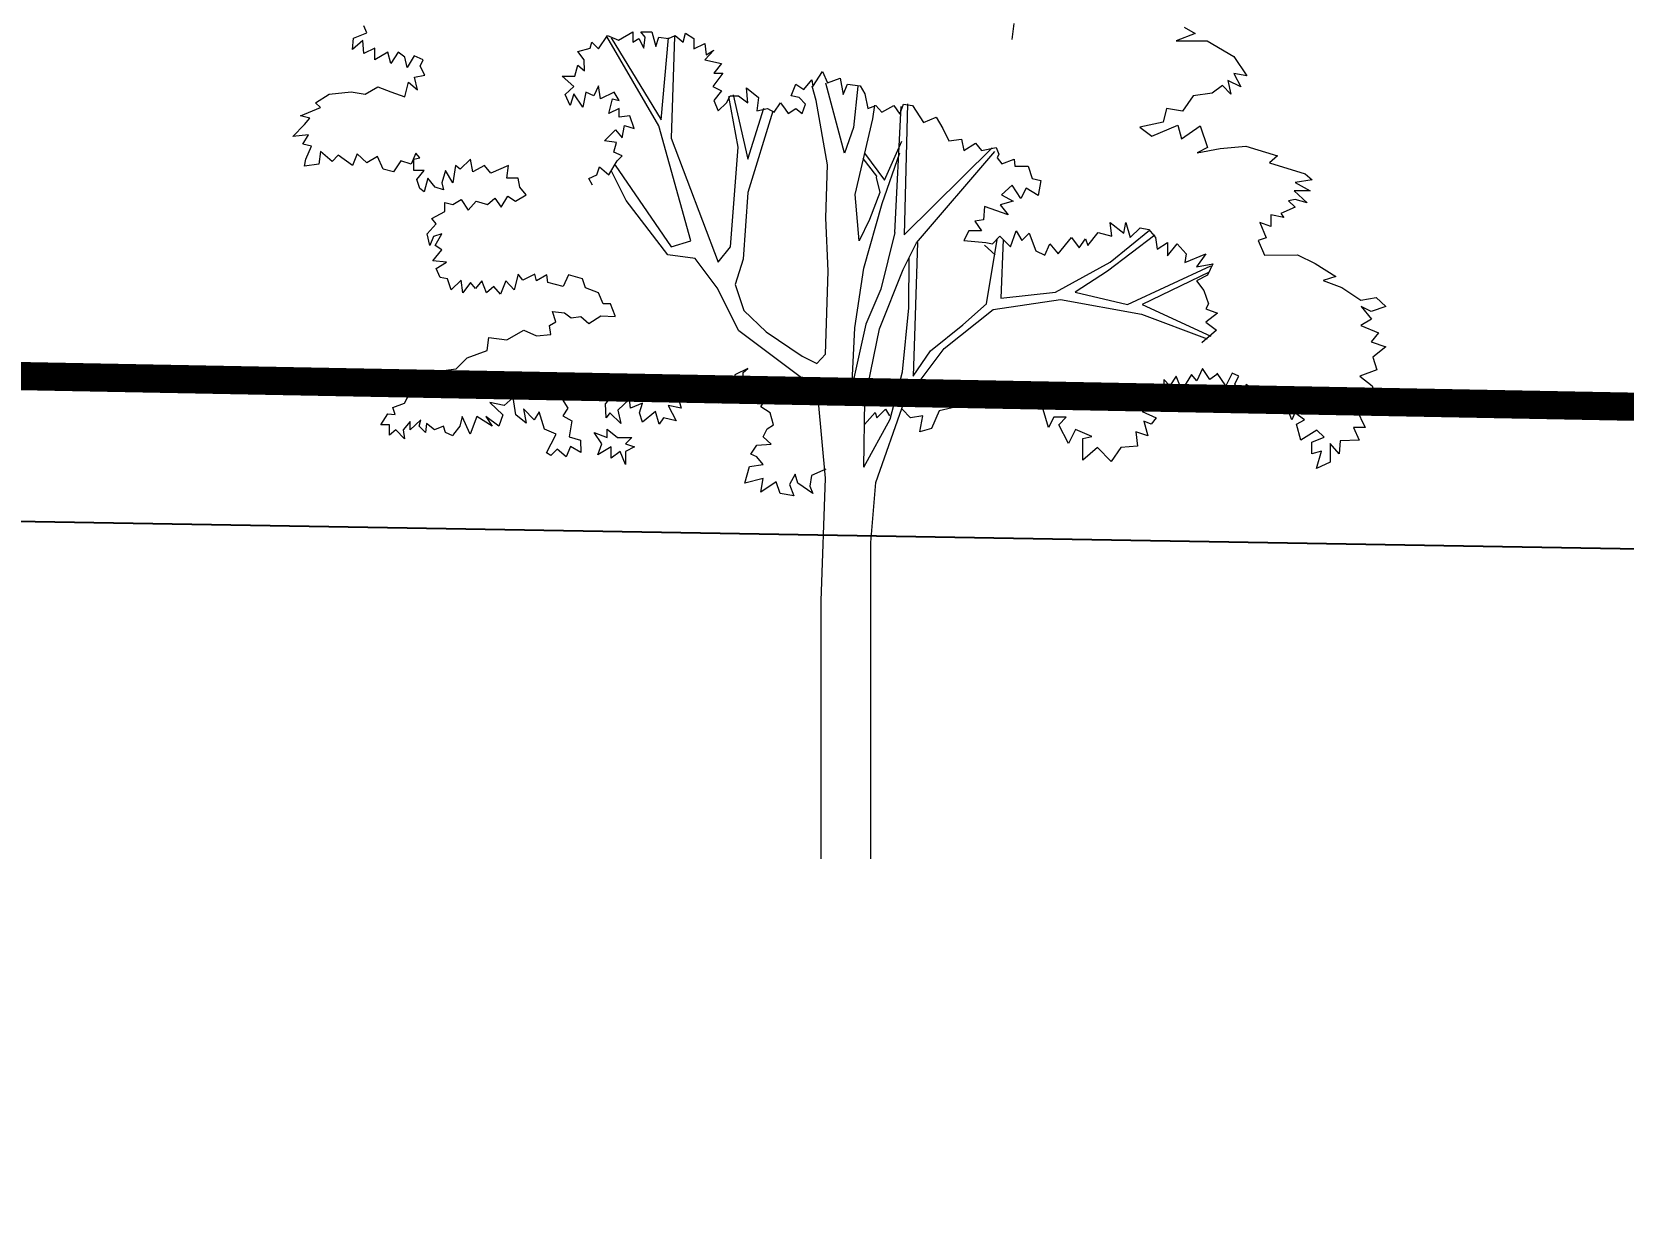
# Model space of a CAD drawing. Header units: metres. Extents: x 420822 to 421453, y 1458172 to 1458620.
# Drawn here: x 421270.747 to 421274.978, y 1458470.05 to 1458473.163 of the extents above; entities that cross this region are included whole.
import ezdxf

# ---------------------------------------------------------------- set-up
doc = ezdxf.new("R2010")
doc.units = ezdxf.units.M
doc.header["$MEASUREMENT"] = 0
doc.header["$PDMODE"] = 3
doc.header["$PDSIZE"] = 0.25
doc.layers.get('0').update_dxf_attribs({"linetype": 'CONTINUOUS'})
doc.layers.get('Defpoints').update_dxf_attribs({"linetype": 'CONTINUOUS'})
for name, color, linetype in [('BOUNDARY', 7, 'CONTINUOUS'), ('DIM', 8, 'CONTINUOUS'), ('HATCH', 8, 'CONTINUOUS'), ('TREE', 3, 'CONTINUOUS')]:
    doc.layers.add(name, color=color, linetype=linetype)
doc.styles.add('ROMANTICITALIC', font='romantic.ttf')
doc.dimstyles.new('ROCKFORT', dxfattribs={"dimtxt": 0.75, "dimasz": 1, "dimexe": 0.3, "dimexo": 0.375, "dimgap": 0.1, "dimtad": 0, "dimdec": 3, "dimzin": 0, "dimdsep": 46, "dimtxsty": 'ROMANTICITALIC', "dimcen": 0.09, "dimclrd": 8, "dimclre": 8, "dimclrt": 5, "dimadec": 0, "dimazin": 0, "dimtfac": 1, "dimtdec": 3, "dimtofl": 0, "dimtmove": 1, "dimatfit": 2, "dimfxl": 1, "dimtolj": 1, "dimtzin": 0, "dimarcsym": 0})

# ---------------------------------------------------------------- blocks, each defined once
blk = doc.blocks.new('nt1')
at = {"lineweight": 9}
for p, q in [((-1.6111, 2.9294), (-1.6212, 2.9542)), ((0.676, 2.9054), (0.6841, 2.9621)), ((1.2866, 2.949), (1.325, 2.9268)), ((-1.6618, 2.8705), (-1.6578, 2.9099)), ((-1.6252, 2.9024), (-1.6618, 2.8705)), ((-1.6578, 2.9099), (-1.6111, 2.9294)), ((-1.6212, 2.8555), (-1.6252, 2.9024)), ((-0.8195, 2.8749), (-0.8134, 2.8963)), ((-0.8134, 2.8963), (-0.7898, 2.8725)), ((-0.7898, 2.8725), (-0.7575, 2.9194)), ((-0.5763, 2.599), (-0.7608, 2.9169)), ((-0.7575, 2.9194), (-0.7191, 2.9037)), ((-0.7446, 2.9111), (-0.5675, 2.6204)), ((-0.7191, 2.9037), (-0.6679, 2.9325)), ((-0.6679, 2.9325), (-0.6679, 2.8963)), ((-0.6679, 2.8963), (-0.6463, 2.9095)), ((-0.6463, 2.9095), (-0.6295, 2.8749)), ((-0.6248, 2.9144), (-0.6396, 2.9325)), ((-0.6396, 2.9325), (-0.6012, 2.9325)), ((-0.6295, 2.8749), (-0.6248, 2.9144)), ((-0.6012, 2.9325), (-0.5864, 2.8807)), ((-0.5864, 2.8807), (-0.5756, 2.9144)), ((-0.5756, 2.9144), (-0.5413, 2.9095)), ((-0.5675, 2.6204), (-0.5412, 2.9111)), ((-0.5413, 2.9095), (-0.5177, 2.9194)), ((-0.5203, 2.9169), (-0.5325, 2.5562)), ((-0.5177, 2.9194), (-0.4901, 2.8963)), ((-0.4901, 2.8963), (-0.4813, 2.9276)), ((-0.4813, 2.9276), (-0.4517, 2.9095)), ((-0.4517, 2.9095), (-0.4517, 2.8725)), ((-0.4517, 2.8725), (-0.4133, 2.8914)), ((-0.4133, 2.8914), (-0.4086, 2.8519)), ((1.325, 2.9268), (1.2583, 2.9013)), ((1.2583, 2.9013), (1.3674, 2.9013)), ((1.3674, 2.9013), (1.4624, 2.8453)), ((-1.5828, 2.8753), (-1.6212, 2.8555)), ((-1.5828, 2.8333), (-1.5828, 2.8753)), ((-1.5364, 2.8604), (-1.5828, 2.8333)), ((-1.5265, 2.821), (-1.5364, 2.8604)), ((-1.5001, 2.8604), (-1.5265, 2.821)), ((-1.4759, 2.8431), (-1.5001, 2.8604)), ((-1.4679, 2.8063), (-1.4759, 2.8431)), ((-1.4436, 2.848), (-1.4679, 2.8063)), ((-1.4113, 2.8333), (-1.4436, 2.848)), ((-1.4215, 2.8112), (-1.4113, 2.8333)), ((-0.8626, 2.8626), (-0.8195, 2.8749)), ((-0.841, 2.8338), (-0.8626, 2.8626)), ((-0.839, 2.7943), (-0.841, 2.8338)), ((-0.3809, 2.8675), (-0.4133, 2.8338)), ((-0.4133, 2.8338), (-0.3533, 2.8207)), ((-0.4086, 2.8519), (-0.3809, 2.8675)), ((-0.3533, 2.8207), (-0.3809, 2.7861)), ((1.4624, 2.8453), (1.5082, 2.7771)), ((-1.4417, 2.7718), (-1.4052, 2.7793)), ((-1.4316, 2.7275), (-1.4417, 2.7718)), ((-1.4052, 2.7793), (-1.4215, 2.8112)), ((-0.8774, 2.7392), (-0.9185, 2.7762)), ((-0.9185, 2.7762), (-0.8734, 2.7762)), ((-0.8734, 2.7762), (-0.8626, 2.8149)), ((-0.8626, 2.8149), (-0.839, 2.7943)), ((-0.3486, 2.7861), (-0.385, 2.7392)), ((-0.3809, 2.7861), (-0.3486, 2.7861)), ((-0.03, 2.7392), (0.0044, 2.7919)), ((0.0044, 2.7919), (0.0219, 2.7524)), ((0.0219, 2.7524), (0.0664, 2.768)), ((0.0664, 2.768), (0.0771, 2.7104)), ((1.5082, 2.7771), (1.4624, 2.7853)), ((1.4624, 2.7853), (1.4867, 2.7384)), ((-1.7932, 2.6816), (-1.744, 2.7121)), ((-1.744, 2.7121), (-1.6666, 2.7203)), ((-1.6666, 2.7203), (-1.6174, 2.7121)), ((-1.6174, 2.7121), (-1.5716, 2.7376)), ((-1.5716, 2.7376), (-1.5265, 2.7203)), ((-1.5265, 2.7203), (-1.4759, 2.7027)), ((-1.4759, 2.7027), (-1.4639, 2.7545)), ((-1.4639, 2.7545), (-1.4316, 2.7275)), ((-0.9077, 2.7104), (-0.8774, 2.7392)), ((-0.8902, 2.6718), (-0.9077, 2.7104)), ((-0.8774, 2.7129), (-0.8902, 2.6718)), ((-0.8457, 2.666), (-0.8774, 2.7129)), ((-0.835, 2.7187), (-0.8457, 2.666)), ((-0.8067, 2.7055), (-0.835, 2.7187)), ((-0.7898, 2.7417), (-0.8067, 2.7055)), ((-0.7831, 2.6948), (-0.7898, 2.7417)), ((-0.7339, 2.7187), (-0.7831, 2.6948)), ((-0.7171, 2.6899), (-0.7339, 2.7187)), ((-0.385, 2.7392), (-0.3533, 2.7236)), ((-0.3533, 2.7236), (-0.3809, 2.6899)), ((-0.3122, 2.7096), (-0.26, 2.4812)), ((-0.261, 2.6816), (-0.2651, 2.7343)), ((-0.2651, 2.7343), (-0.2226, 2.7006)), ((-0.1068, 2.7055), (-0.0899, 2.7474)), ((-0.0899, 2.7474), (-0.0616, 2.7285)), ((-0.0616, 2.7285), (-0.034, 2.7631)), ((-0.034, 2.7631), (-0.03, 2.7392)), ((-0.0183, 2.6894), (-0.032, 2.74)), ((0.0818, 2.5025), (0.0157, 2.7514)), ((0.0771, 2.7104), (0.0926, 2.7474)), ((0.0926, 2.7474), (0.1371, 2.7417)), ((0.129, 2.74), (0.1138, 2.5932)), ((0.1371, 2.7417), (0.1546, 2.7129)), ((0.1546, 2.7129), (0.1654, 2.6611)), ((1.3852, 2.7158), (1.3185, 2.7057)), ((1.4215, 2.7428), (1.3852, 2.7158)), ((1.4516, 2.7121), (1.4215, 2.7428)), ((1.4867, 2.7384), (1.4409, 2.7598)), ((1.4409, 2.7598), (1.4516, 2.7121)), ((-1.8458, 2.6348), (-1.7757, 2.6644)), ((-1.7757, 2.6644), (-1.7932, 2.6816)), ((-0.7534, 2.643), (-0.7406, 2.6948)), ((-0.7171, 2.6611), (-0.7534, 2.643)), ((-0.7406, 2.6948), (-0.7171, 2.6899)), ((-0.7171, 2.6298), (-0.7171, 2.6611)), ((-0.3809, 2.6899), (-0.3661, 2.6528)), ((-0.3661, 2.6528), (-0.3358, 2.6816)), ((-0.3358, 2.6816), (-0.323, 2.7055)), ((-0.295, 2.5241), (-0.3283, 2.7039)), ((-0.323, 2.7055), (-0.2934, 2.7055)), ((-0.2934, 2.7055), (-0.261, 2.6816)), ((-0.26, 2.4812), (-0.2037, 2.6627)), ((-0.1721, 2.6512), (-0.26, 2.3635)), ((-0.2226, 2.7006), (-0.2287, 2.6528)), ((-0.2287, 2.6528), (-0.1903, 2.6611)), ((-0.1903, 2.6611), (-0.1667, 2.6479)), ((-0.1667, 2.6479), (-0.1452, 2.6816)), ((-0.1452, 2.6816), (-0.1283, 2.6586)), ((-0.1283, 2.6586), (-0.1175, 2.643)), ((-0.1175, 2.643), (-0.0899, 2.6611)), ((-0.0791, 2.7006), (-0.1068, 2.7055)), ((-0.0899, 2.6611), (-0.0684, 2.643)), ((-0.0556, 2.6767), (-0.0791, 2.7006)), ((-0.0684, 2.643), (-0.0556, 2.6767)), ((0.0224, 2.461), (-0.0183, 2.6894)), ((0.1654, 2.6611), (0.193, 2.6718)), ((0.1825, 2.6247), (0.1901, 2.6729)), ((0.193, 2.6718), (0.2146, 2.6479)), ((0.2146, 2.6479), (0.257, 2.6718)), ((0.257, 2.6718), (0.2785, 2.6405)), ((0.2608, 2.2211), (0.2833, 2.6685)), ((0.2785, 2.6405), (0.2913, 2.6767)), ((0.2913, 2.6767), (0.3237, 2.6718)), ((0.3055, 2.6775), (0.2938, 2.2127)), ((0.3237, 2.6718), (0.3621, 2.6117)), ((1.2236, 2.6614), (1.2113, 2.6122)), ((1.2801, 2.6516), (1.2236, 2.6614)), ((1.3185, 2.7057), (1.2801, 2.6516)), ((-1.8738, 2.5623), (-1.8314, 2.604)), ((-1.813, 2.6262), (-1.8458, 2.6348)), ((-1.8314, 2.604), (-1.813, 2.6262)), ((-0.6787, 2.6348), (-0.7171, 2.6298)), ((-0.7063, 2.5566), (-0.6975, 2.601)), ((-0.6975, 2.601), (-0.6632, 2.5903)), ((-0.6632, 2.5903), (-0.6787, 2.6348)), ((-0.4623, 2.1913), (-0.5763, 2.599)), ((0.1204, 2.3563), (0.1825, 2.6247)), ((0.3621, 2.6117), (0.4072, 2.6298)), ((0.4072, 2.6298), (0.4308, 2.5903)), ((1.2113, 2.6122), (1.1286, 2.5949)), ((1.1286, 2.5949), (1.171, 2.5627)), ((1.171, 2.5627), (1.2638, 2.6021)), ((1.2638, 2.6021), (1.2761, 2.5529)), ((1.2761, 2.5529), (1.3425, 2.5998)), ((1.3425, 2.5998), (1.3689, 2.5233)), ((-1.8173, 2.5672), (-1.8738, 2.5623)), ((-1.8373, 2.535), (-1.8173, 2.5672)), ((-0.7683, 2.5459), (-0.7299, 2.5854)), ((-0.7258, 2.541), (-0.7683, 2.5459)), ((-0.7359, 2.5064), (-0.7258, 2.541)), ((-0.7299, 2.5854), (-0.7063, 2.5566)), ((-0.5325, 2.5562), (-0.3652, 2.1164)), ((0.1138, 2.5932), (0.0818, 2.5025)), ((0.2236, 2.4063), (0.285, 2.5455)), ((0.4308, 2.5903), (0.4523, 2.5459)), ((0.4523, 2.5459), (0.4968, 2.5517)), ((0.4968, 2.5517), (0.5056, 2.5122)), ((0.5056, 2.5122), (0.546, 2.5385)), ((0.546, 2.5385), (0.5675, 2.5122)), ((-1.8071, 2.5278), (-1.8373, 2.535)), ((-1.8271, 2.4809), (-1.8071, 2.5278)), ((-1.7749, 2.508), (-1.7807, 2.4637)), ((-1.7343, 2.4734), (-1.7749, 2.508)), ((-1.7122, 2.4956), (-1.7343, 2.4734)), ((-1.6618, 2.4588), (-1.7122, 2.4956)), ((-1.6455, 2.5005), (-1.6618, 2.4588)), ((-1.6111, 2.4685), (-1.6455, 2.5005)), ((-1.573, 2.4907), (-1.6111, 2.4685)), ((-1.5527, 2.4464), (-1.573, 2.4907)), ((-1.4377, 2.5031), (-1.4537, 2.4637)), ((-1.4439, 2.4809), (-1.4236, 2.4858)), ((-1.4236, 2.4858), (-1.4377, 2.5031)), ((-0.7063, 2.4933), (-0.7359, 2.5064)), ((-0.7231, 2.4752), (-0.7063, 2.4933)), ((-0.3214, 2.1699), (-0.295, 2.5241)), ((0.1472, 2.4842), (0.195, 2.4214)), ((0.1535, 2.5027), (0.2236, 2.4063)), ((0.2159, 2.3241), (0.2779, 2.504)), ((0.2938, 2.2127), (0.6059, 2.5221)), ((0.3369, 2.1848), (0.6154, 2.5089)), ((0.5675, 2.5122), (0.6194, 2.5229)), ((0.6194, 2.5229), (0.6295, 2.499)), ((0.6295, 2.499), (0.6234, 2.4859)), ((0.6234, 2.4859), (0.6403, 2.4653)), ((1.3689, 2.5233), (1.3326, 2.5037)), ((1.3326, 2.5037), (1.4132, 2.5196)), ((1.4132, 2.5196), (1.5042, 2.5278)), ((1.5042, 2.5278), (1.6167, 2.4933)), ((1.6167, 2.4933), (1.5891, 2.4678)), ((-1.8314, 2.4562), (-1.8271, 2.4809)), ((-1.7807, 2.4637), (-1.8314, 2.4562)), ((-1.5164, 2.4363), (-1.5527, 2.4464)), ((-1.4903, 2.4757), (-1.5164, 2.4363)), ((-1.4537, 2.4637), (-1.4903, 2.4757)), ((-1.4439, 2.4412), (-1.4439, 2.4809)), ((-1.4073, 2.4412), (-1.4439, 2.4412)), ((-1.4337, 2.4093), (-1.4073, 2.4412)), ((-1.3326, 2.4412), (-1.3449, 2.3969)), ((-1.3065, 2.3969), (-1.3326, 2.4412)), ((-1.2964, 2.4585), (-1.3065, 2.3969)), ((-1.2801, 2.4464), (-1.2964, 2.4585)), ((-1.2438, 2.4809), (-1.2801, 2.4464)), ((-1.2358, 2.4363), (-1.2438, 2.4809)), ((-1.1934, 2.4585), (-1.2358, 2.4363)), ((-1.1713, 2.4314), (-1.1934, 2.4585)), ((-1.1086, 2.4585), (-1.1713, 2.4314)), ((-1.1147, 2.4142), (-1.1086, 2.4585)), ((-0.8242, 2.4127), (-0.7959, 2.4258)), ((-0.7959, 2.4258), (-0.7858, 2.4546)), ((-0.7858, 2.4546), (-0.7534, 2.4258)), ((-0.7534, 2.4258), (-0.7231, 2.4752)), ((-0.692, 2.335), (-0.7446, 2.4414)), ((-0.7312, 2.4604), (-0.5325, 2.1699)), ((0.0161, 2.2728), (0.0224, 2.461)), ((0.6403, 2.4653), (0.6834, 2.4809)), ((0.6834, 2.4809), (0.6854, 2.4571)), ((0.6854, 2.4571), (0.7326, 2.4571)), ((0.7326, 2.4571), (0.7474, 2.4127)), ((1.5891, 2.4678), (1.715, 2.4291)), ((1.715, 2.4291), (1.7399, 2.4077)), ((-1.4236, 2.3774), (-1.4337, 2.4093)), ((-1.4073, 2.365), (-1.4236, 2.3774)), ((-1.3953, 2.4142), (-1.4073, 2.365)), ((-1.3692, 2.3822), (-1.3953, 2.4142)), ((-1.3388, 2.3725), (-1.3692, 2.3822)), ((-1.3449, 2.3969), (-1.3388, 2.3725)), ((-1.0742, 2.4142), (-1.1147, 2.4142)), ((-1.0683, 2.3822), (-1.0742, 2.4142)), ((-1.0459, 2.3552), (-1.0683, 2.3822)), ((-0.8114, 2.3888), (-0.8242, 2.4127)), ((-0.7472, 2.4189), (-0.7472, 2.4189)), ((0.195, 2.4214), (0.1949, 2.4166)), ((0.1949, 2.4166), (0.2076, 2.363)), ((0.6767, 2.3896), (0.6383, 2.3551)), ((0.707, 2.3419), (0.6767, 2.3896)), ((0.7258, 2.3789), (0.707, 2.3419)), ((0.7689, 2.3526), (0.7258, 2.3789)), ((0.7474, 2.4127), (0.7777, 2.4053)), ((0.7777, 2.4053), (0.7689, 2.3526)), ((1.7399, 2.4077), (1.68, 2.3987)), ((1.68, 2.3987), (1.7332, 2.3691)), ((-1.3348, 2.2959), (-1.3348, 2.3278)), ((-1.3348, 2.3278), (-1.3065, 2.3207)), ((-1.3065, 2.3207), (-1.2761, 2.3379)), ((-1.2761, 2.3379), (-1.2518, 2.3008)), ((-1.2518, 2.3008), (-1.2236, 2.3327)), ((-1.2236, 2.3327), (-1.1833, 2.3207)), ((-1.1833, 2.3207), (-1.1571, 2.3428)), ((-1.1571, 2.3428), (-1.1347, 2.3106)), ((-1.1347, 2.3106), (-1.1107, 2.35)), ((-1.1107, 2.35), (-1.0843, 2.3327)), ((-1.0843, 2.3327), (-1.0459, 2.3552)), ((-0.5438, 2.1416), (-0.692, 2.335)), ((-0.26, 2.3635), (-0.2775, 2.1271)), ((0.1342, 2.1915), (0.1204, 2.3563)), ((0.1503, 2.0944), (0.2159, 2.3241)), ((0.2076, 2.363), (0.1706, 2.2676)), ((0.5783, 2.3131), (0.5743, 2.2662)), ((0.6618, 2.2843), (0.5783, 2.3131)), ((0.6794, 2.332), (0.6342, 2.3189)), ((0.6342, 2.3189), (0.6618, 2.2843)), ((0.6383, 2.3551), (0.6794, 2.332)), ((1.6799, 2.3383), (1.6556, 2.3334)), ((1.6556, 2.3334), (1.6799, 2.3112)), ((1.7332, 2.3691), (1.6766, 2.3691)), ((1.6766, 2.3691), (1.7224, 2.3263)), ((1.7224, 2.3263), (1.6799, 2.3383)), ((-1.3812, 2.2712), (-1.3348, 2.2959)), ((-1.3649, 2.2516), (-1.3812, 2.2712)), ((0.0244, 2.0841), (0.0161, 2.2728)), ((0.1706, 2.2676), (0.1342, 2.1915)), ((0.5743, 2.2662), (0.544, 2.2613)), ((0.544, 2.2613), (0.5675, 2.2276)), ((1.0303, 2.2087), (1.0236, 2.2564)), ((1.0236, 2.2564), (1.0727, 2.2193)), ((1.0727, 2.2193), (1.0795, 2.2564)), ((1.0795, 2.2564), (1.0943, 2.2037)), ((1.593, 2.2422), (1.5545, 2.2568)), ((1.5545, 2.2568), (1.577, 2.2028)), ((1.6394, 2.2741), (1.593, 2.2842)), ((1.593, 2.2842), (1.593, 2.2422)), ((1.6799, 2.3112), (1.6292, 2.2891)), ((1.6292, 2.2891), (1.6394, 2.2741)), ((-1.3972, 2.2171), (-1.3649, 2.2516)), ((-1.3873, 2.1751), (-1.3972, 2.2171)), ((-1.375, 2.207), (-1.3873, 2.1751)), ((-1.3449, 2.2171), (-1.375, 2.207)), ((-1.3692, 2.1751), (-1.3449, 2.2171)), ((0.2608, 2.2211), (0.2106, 2.0199)), ((0.5231, 2.2276), (0.5056, 2.193)), ((0.5675, 2.2276), (0.5231, 2.2276)), ((0.6066, 2.1807), (0.6322, 2.2087)), ((0.6322, 2.2087), (0.6706, 2.17)), ((0.6706, 2.17), (0.6901, 2.2276)), ((0.6901, 2.2276), (0.711, 2.193)), ((0.711, 2.193), (0.7366, 2.2193)), ((0.7366, 2.2193), (0.7602, 2.1568)), ((0.8397, 2.1461), (0.8868, 2.2037)), ((0.8868, 2.2037), (0.9144, 2.1675)), ((0.9448, 2.1749), (0.9811, 2.2218)), ((0.9811, 2.2218), (1.0303, 2.2087)), ((1.1819, 2.2119), (1.0148, 2.0842)), ((1.0236, 2.1164), (1.1637, 2.2292)), ((1.0943, 2.2037), (1.1307, 2.2374)), ((1.1307, 2.2374), (1.161, 2.2325)), ((1.161, 2.2325), (1.1846, 2.2037)), ((1.1846, 2.2037), (1.1906, 2.1618)), ((1.577, 2.2028), (1.5487, 2.193)), ((-1.3772, 2.121), (-1.3449, 2.1604)), ((-1.3449, 2.1604), (-1.3692, 2.1751)), ((-0.5325, 2.1699), (-0.4623, 2.1913)), ((-0.3652, 2.1164), (-0.3214, 2.1699)), ((0.2903, 2.0897), (0.3369, 2.1848)), ((0.3406, 2.1864), (0.332, 1.8902)), ((0.5056, 2.193), (0.583, 2.1856)), ((0.6157, 2.1417), (0.5782, 2.1768)), ((0.583, 2.1856), (0.6066, 2.1807)), ((0.5858, 1.9688), (0.6235, 2.1963)), ((0.645, 2.1963), (0.6364, 1.9879)), ((0.7602, 2.1568), (0.7925, 2.1412)), ((0.7925, 2.1412), (0.81, 2.1807)), ((0.81, 2.1807), (0.8397, 2.1461)), ((0.9144, 2.1675), (0.936, 2.1988)), ((0.936, 2.1988), (0.9448, 2.1749)), ((1.1906, 2.1618), (1.227, 2.1856)), ((1.227, 2.1856), (1.227, 2.1387)), ((1.227, 2.1387), (1.2614, 2.1807)), ((1.2614, 2.1807), (1.2937, 2.1461)), ((1.2937, 2.1461), (1.289, 2.1149)), ((1.289, 2.1149), (1.3624, 2.1461)), ((1.3624, 2.1461), (1.3301, 2.0992)), ((1.5487, 2.193), (1.5708, 2.1412)), ((-1.3286, 2.1158), (-1.3772, 2.121)), ((-1.3649, 2.0937), (-1.3286, 2.1158)), ((-1.3508, 2.0618), (-1.3649, 2.0937)), ((-0.4476, 2.1287), (-0.5438, 2.1416)), ((-0.3689, 2.0247), (-0.4476, 2.1287)), ((-0.2775, 2.1271), (-0.3057, 2.0371)), ((0.1191, 1.8828), (0.1503, 2.0944)), ((0.1503, 2.0944), (0.1503, 2.0944)), ((0.206, 1.8799), (0.2903, 2.0897)), ((0.3099, 1.9538), (0.311, 2.1325)), ((0.83, 2.0093), (1.0236, 2.1164)), ((1.085, 1.9665), (1.3806, 2.1034)), ((1.3301, 2.0992), (1.388, 2.1099)), ((1.388, 2.1099), (1.3685, 2.0705)), ((1.5708, 2.1412), (1.6874, 2.142)), ((1.6874, 2.142), (1.7507, 2.1116)), ((1.7507, 2.1116), (1.8241, 2.0647)), ((-1.3246, 2.0569), (-1.3508, 2.0618)), ((-1.3126, 2.0175), (-1.3246, 2.0569)), ((-1.2761, 2.052), (-1.3126, 2.0175)), ((-1.2702, 2.0074), (-1.2761, 2.052)), ((-1.2438, 2.0445), (-1.2702, 2.0074)), ((-1.2257, 2.0223), (-1.2438, 2.0445)), ((-1.2036, 2.0494), (-1.2257, 2.0223)), ((-1.1873, 2.0074), (-1.2036, 2.0494)), ((-1.1187, 2.0494), (-1.1369, 2.0025)), ((-1.0883, 2.0175), (-1.1187, 2.0494)), ((-1.0742, 2.0741), (-1.0883, 2.0175)), ((-1.0582, 2.052), (-1.0742, 2.0741)), ((-1.0158, 2.0741), (-1.0582, 2.052)), ((-1.0096, 2.0494), (-1.0158, 2.0741)), ((-0.9734, 2.0715), (-1.0096, 2.0494)), ((-0.9694, 2.0445), (-0.9734, 2.0715)), ((-0.9734, 2.0715), (-0.9734, 2.0715)), ((-0.9147, 2.0298), (-0.9694, 2.0445)), ((-0.8966, 2.0715), (-0.9147, 2.0298)), ((-0.8462, 2.0569), (-0.8966, 2.0715)), ((-0.836, 2.0246), (-0.8462, 2.0569)), ((-0.3057, 2.0371), (-0.275, 1.9442)), ((0.0146, 1.7897), (0.0244, 2.0841)), ((0.343, 2.0783), (0.343, 2.0783)), ((1.0148, 2.0842), (0.9002, 2.0093)), ((1.3752, 2.0803), (1.1376, 1.9665)), ((1.3685, 2.0705), (1.3301, 2.0499)), ((1.3301, 2.0499), (1.3557, 2.0153)), ((1.8241, 2.0647), (1.7783, 2.0515)), ((1.7783, 2.0515), (1.845, 2.026)), ((-1.1611, 2.0298), (-1.1873, 2.0074)), ((-1.1369, 2.0025), (-1.1611, 2.0298)), ((-0.7896, 2.0074), (-0.836, 2.0246)), ((-0.7733, 1.968), (-0.7896, 2.0074)), ((-0.7896, 2.0074), (-0.7896, 2.0074)), ((-0.2919, 1.8723), (-0.3689, 2.0247)), ((0.2106, 2.0199), (0.1582, 1.896)), ((0.6093, 1.9487), (0.8472, 1.9842)), ((0.6364, 1.9879), (0.83, 2.0093)), ((0.8472, 1.9842), (1.1353, 1.9312)), ((0.9002, 2.0093), (1.085, 1.9665)), ((1.3557, 2.0153), (1.3725, 1.9685)), ((1.845, 2.026), (1.9119, 1.981)), ((1.9119, 1.981), (1.9666, 1.9908)), ((1.9666, 1.9908), (2.0008, 1.9588)), ((-0.9411, 1.9041), (-0.9531, 1.9412)), ((-0.9531, 1.9412), (-0.9107, 1.936)), ((-0.9107, 1.936), (-0.8864, 1.9188)), ((-0.8864, 1.9188), (-0.8523, 1.9237)), ((-0.8523, 1.9237), (-0.824, 1.8989)), ((-0.824, 1.8989), (-0.7816, 1.9263)), ((-0.7816, 1.9263), (-0.7309, 1.9237)), ((-0.7472, 1.968), (-0.7733, 1.968)), ((-0.7309, 1.9263), (-0.7472, 1.968)), ((-0.7472, 1.968), (-0.7472, 1.968)), ((-0.7309, 1.9237), (-0.7309, 1.9263)), ((-0.275, 1.9442), (-0.1954, 1.8691)), ((0.2879, 1.7274), (0.3099, 1.9538)), ((0.4356, 1.8095), (0.6093, 1.9487)), ((0.5012, 1.8943), (0.5858, 1.9688)), ((1.1353, 1.9312), (1.3672, 1.8442)), ((1.1376, 1.9665), (1.3806, 1.8541)), ((1.3725, 1.9685), (1.3624, 1.9504)), ((1.3624, 1.9504), (1.4048, 1.9347)), ((1.4048, 1.9347), (1.3624, 1.9035)), ((1.9485, 1.9416), (1.9141, 1.9588)), ((1.9141, 1.9588), (1.9504, 1.9142)), ((2.0008, 1.9588), (1.9485, 1.9416)), ((-1.1149, 1.841), (-1.0549, 1.8755)), ((-1.0549, 1.8755), (-1.0096, 1.8549)), ((-0.9632, 1.8917), (-0.9411, 1.9041)), ((-0.9592, 1.8598), (-0.9632, 1.8917)), ((-0.0704, 1.7055), (-0.2919, 1.8723)), ((-0.1954, 1.8691), (-0.0678, 1.7828)), ((0.1055, 1.6176), (0.1191, 1.8828)), ((0.1582, 1.896), (0.1129, 1.6946)), ((0.1541, 1.6256), (0.206, 1.8799)), ((0.332, 1.8902), (0.326, 1.7117)), ((0.387, 1.8014), (0.5012, 1.8943)), ((1.4008, 1.8747), (1.3489, 1.8303)), ((1.3624, 1.9035), (1.4008, 1.8747)), ((1.9504, 1.9142), (1.9119, 1.8921)), ((1.9119, 1.8921), (1.9746, 1.865)), ((1.9746, 1.865), (1.9485, 1.8331)), ((-1.1849, 1.8023), (-1.1782, 1.8492)), ((-1.1782, 1.8492), (-1.1149, 1.841)), ((-1.0096, 1.8549), (-0.9592, 1.8598)), ((0.294, 1.6209), (0.4356, 1.8095)), ((1.9485, 1.8331), (2.0008, 1.8159)), ((2.0008, 1.8159), (1.9544, 1.7787)), ((-1.2941, 1.7381), (-1.2557, 1.7768)), ((-1.2557, 1.7768), (-1.1849, 1.8023)), ((-0.0678, 1.7828), (-0.0155, 1.7569)), ((-0.0155, 1.7569), (0.0146, 1.7897)), ((0.326, 1.7117), (0.387, 1.8014)), ((1.9544, 1.7787), (1.9688, 1.7344)), ((-1.3924, 1.725), (-1.2941, 1.7381)), ((-1.3506, 1.6904), (-1.3924, 1.725)), ((-0.3311, 1.712), (-0.3373, 1.6797)), ((-0.3029, 1.6898), (-0.3311, 1.712)), ((-0.2604, 1.739), (-0.3069, 1.7168)), ((-0.3069, 1.7168), (-0.3029, 1.6898)), ((-0.2767, 1.7243), (-0.2604, 1.739)), ((-0.2767, 1.6846), (-0.2767, 1.7243)), ((-0.222, 1.7019), (-0.2767, 1.6846)), ((-0.2343, 1.6651), (-0.222, 1.7019)), ((-0.0103, 1.6214), (-0.0704, 1.7055)), ((0.1129, 1.6946), (0.1055, 1.6176)), ((0.2437, 1.5598), (0.2879, 1.7274)), ((1.2358, 1.6778), (1.2137, 1.6999)), ((1.2137, 1.6999), (1.2156, 1.6309)), ((1.258, 1.7123), (1.2358, 1.6778)), ((1.2782, 1.6628), (1.258, 1.7123)), ((1.3124, 1.7172), (1.2782, 1.6628)), ((1.3308, 1.695), (1.3124, 1.7172)), ((1.3508, 1.7393), (1.3308, 1.695)), ((1.3772, 1.6999), (1.3508, 1.7393)), ((1.4015, 1.7172), (1.3772, 1.6999)), ((1.4033, 1.7221), (1.4015, 1.7172)), ((1.4337, 1.6778), (1.4033, 1.7221)), ((1.4559, 1.7221), (1.4337, 1.6778)), ((1.4801, 1.7123), (1.4559, 1.7221)), ((1.466, 1.6849), (1.4801, 1.7123)), ((1.9688, 1.7344), (1.9082, 1.7123)), ((1.9082, 1.7123), (1.9525, 1.6778)), ((-1.478, 1.6159), (-1.4591, 1.6518)), ((-1.4591, 1.6518), (-1.4207, 1.6518)), ((-1.4207, 1.6518), (-1.4099, 1.6822)), ((-1.4099, 1.6822), (-1.3506, 1.6904)), ((-1.0923, 1.6361), (-1.1246, 1.6082)), ((-1.0828, 1.5744), (-1.0923, 1.6361)), ((-0.8904, 1.6898), (-0.9248, 1.6403)), ((-0.9248, 1.6403), (-0.8984, 1.5986)), ((-0.8843, 1.6429), (-0.8904, 1.6898)), ((-0.8462, 1.6576), (-0.8843, 1.6429)), ((-0.8117, 1.6354), (-0.8462, 1.6576)), ((-0.7755, 1.6651), (-0.8117, 1.6354)), ((-0.7389, 1.6429), (-0.7755, 1.6651)), ((-0.7653, 1.6133), (-0.7389, 1.6429)), ((-0.4989, 1.6797), (-0.5088, 1.6403)), ((-0.5088, 1.6403), (-0.4968, 1.5986)), ((-0.4805, 1.6403), (-0.4989, 1.6797)), ((-0.4565, 1.6748), (-0.4805, 1.6403)), ((-0.4442, 1.6354), (-0.4565, 1.6748)), ((-0.4261, 1.6625), (-0.4442, 1.6354)), ((-0.4098, 1.6305), (-0.4261, 1.6625)), ((-0.3717, 1.6921), (-0.3877, 1.6625)), ((-0.3877, 1.6625), (-0.3634, 1.6159)), ((-0.3373, 1.6797), (-0.3717, 1.6921)), ((-0.198, 1.6305), (-0.2343, 1.6651)), ((0.5002, 1.6485), (0.4786, 1.6032)), ((0.5857, 1.6156), (0.5002, 1.6485)), ((0.5951, 1.6567), (0.5857, 1.6156)), ((0.6706, 1.6485), (0.5951, 1.6567)), ((0.6854, 1.6098), (0.6706, 1.6485)), ((0.7339, 1.6419), (0.6854, 1.6098)), ((0.7773, 1.626), (0.7339, 1.6419)), ((1.1691, 1.6826), (1.1571, 1.6309)), ((1.2156, 1.6309), (1.1691, 1.6826)), ((1.486, 1.6406), (1.466, 1.6849)), ((1.5063, 1.6826), (1.486, 1.6406)), ((1.5425, 1.6579), (1.5063, 1.6826)), ((1.585, 1.6677), (1.5425, 1.6579)), ((1.6052, 1.6283), (1.585, 1.6677)), ((1.6175, 1.6729), (1.6052, 1.6283)), ((1.6578, 1.6556), (1.6175, 1.6729)), ((1.6436, 1.6185), (1.6578, 1.6556)), ((1.9525, 1.6778), (1.9688, 1.6283)), ((-1.5185, 1.6009), (-1.478, 1.6159)), ((-1.5103, 1.5761), (-1.5185, 1.6009)), ((-1.1246, 1.6082), (-1.1751, 1.6189)), ((-1.1751, 1.6189), (-1.1293, 1.5744)), ((-1.0182, 1.5572), (-1.0552, 1.5966)), ((-1.0552, 1.5966), (-1.0458, 1.5456)), ((-1, 1.5851), (-1.0182, 1.5572)), ((-0.9811, 1.5234), (-1, 1.5851)), ((-0.8984, 1.5986), (-0.9168, 1.5713)), ((-0.7632, 1.5641), (-0.7653, 1.6133)), ((-0.7491, 1.5814), (-0.7632, 1.5641)), ((-0.7107, 1.5442), (-0.7491, 1.5814)), ((-0.6805, 1.6305), (-0.7208, 1.5911)), ((-0.7208, 1.5911), (-0.7107, 1.5442)), ((-0.6765, 1.5986), (-0.6805, 1.6305)), ((-0.6341, 1.6159), (-0.6765, 1.5986)), ((-0.6442, 1.5814), (-0.6341, 1.6159)), ((-0.6341, 1.5491), (-0.6442, 1.5814)), ((-0.5877, 1.5862), (-0.6341, 1.5491)), ((-0.5754, 1.5419), (-0.5877, 1.5862)), ((-0.4968, 1.5986), (-0.5432, 1.6084)), ((-0.5432, 1.6084), (-0.5149, 1.554)), ((-0.3634, 1.6159), (-0.4098, 1.6305)), ((-0.214, 1.6035), (-0.198, 1.6305)), ((-0.1818, 1.5814), (-0.214, 1.6035)), ((-0.1698, 1.5393), (-0.1818, 1.5814)), ((0.0144, 1.35), (-0.0103, 1.6214)), ((0.151, 1.389), (0.1541, 1.6256)), ((0.1526, 1.5407), (0.191, 1.5827)), ((0.191, 1.5827), (0.1964, 1.5646)), ((0.1927, 1.3344), (0.294, 1.6209)), ((0.1964, 1.5646), (0.228, 1.595)), ((0.228, 1.595), (0.2422, 1.5711)), ((0.3156, 1.5646), (0.286, 1.595)), ((0.4173, 1.5884), (0.391, 1.5259)), ((0.4786, 1.6032), (0.4173, 1.5884)), ((0.8056, 1.5299), (0.7773, 1.626)), ((1.1873, 1.5963), (1.1369, 1.5866)), ((1.1369, 1.5866), (1.1873, 1.5644)), ((1.1571, 1.6309), (1.1873, 1.5963)), ((1.6679, 1.5569), (1.6436, 1.6185)), ((1.678, 1.5817), (1.6679, 1.5569)), ((1.7122, 1.5569), (1.678, 1.5817)), ((1.9586, 1.5817), (1.8959, 1.5963)), ((1.8959, 1.5963), (1.9282, 1.5299)), ((1.9688, 1.6283), (1.9322, 1.6357)), ((1.9322, 1.6357), (1.9586, 1.5817)), ((-1.5609, 1.5393), (-1.5367, 1.5787)), ((-1.5305, 1.5393), (-1.5609, 1.5393)), ((-1.5367, 1.5787), (-1.5103, 1.5761)), ((-1.5305, 1.5022), (-1.5305, 1.5393)), ((-1.4577, 1.5517), (-1.482, 1.5221)), ((-1.4196, 1.5566), (-1.4577, 1.5221)), ((-1.4577, 1.5221), (-1.4577, 1.5517)), ((-1.4255, 1.5345), (-1.4196, 1.5566)), ((-1.4033, 1.5123), (-1.4255, 1.5345)), ((-1.3993, 1.5442), (-1.4033, 1.5123)), ((-1.371, 1.5221), (-1.3993, 1.5442)), ((-1.3388, 1.5345), (-1.371, 1.5221)), ((-1.3326, 1.5123), (-1.3388, 1.5345)), ((-1.2816, 1.5341), (-1.3043, 1.5058)), ((-1.2728, 1.5687), (-1.2816, 1.5341)), ((-1.2445, 1.5062), (-1.2728, 1.5687)), ((-1.2216, 1.5687), (-1.2445, 1.5062)), ((-1.1664, 1.5341), (-1.2216, 1.5687)), ((-1.1428, 1.5341), (-1.1893, 1.5687)), ((-1.1893, 1.5687), (-1.1664, 1.5341)), ((-1.1293, 1.5744), (-1.1428, 1.5341)), ((-1.0458, 1.5456), (-1.0828, 1.5744)), ((-0.9394, 1.5062), (-0.9811, 1.5234)), ((-0.9168, 1.5713), (-0.8843, 1.554)), ((-0.8843, 1.554), (-0.8944, 1.4973)), ((-0.7588, 1.5234), (-0.7225, 1.4946)), ((-0.7588, 1.4946), (-0.7588, 1.5234)), ((-0.5594, 1.5641), (-0.5754, 1.5419)), ((-0.5149, 1.554), (-0.5594, 1.5641)), ((-0.206, 1.4973), (-0.1919, 1.5247)), ((-0.1919, 1.5247), (-0.1698, 1.5393)), ((0.151, 1.389), (0.2437, 1.5598)), ((0.3594, 1.5711), (0.3156, 1.5646)), ((0.3493, 1.5144), (0.3594, 1.5711)), ((0.391, 1.5259), (0.3493, 1.5144)), ((0.8237, 1.567), (0.8056, 1.5299)), ((0.8683, 1.567), (0.8237, 1.567)), ((0.8419, 1.5397), (0.8683, 1.567)), ((0.8763, 1.4732), (0.8419, 1.5397)), ((1.1691, 1.5419), (1.143, 1.552)), ((1.143, 1.552), (1.1571, 1.5003)), ((1.1873, 1.5644), (1.1691, 1.5419)), ((1.6839, 1.5419), (1.7122, 1.5569)), ((1.7002, 1.4853), (1.6839, 1.5419)), ((1.9282, 1.5299), (1.8858, 1.5299)), ((1.8858, 1.5299), (1.9061, 1.4853)), ((-1.5084, 1.5221), (-1.5305, 1.5022)), ((-1.478, 1.4902), (-1.5084, 1.5221)), ((-1.482, 1.5221), (-1.478, 1.4902)), ((-1.3065, 1.4999), (-1.3326, 1.5123)), ((-1.3043, 1.5058), (-1.3065, 1.4999)), ((-0.9744, 1.44), (-0.9582, 1.4724)), ((-0.9582, 1.4724), (-0.9394, 1.5062)), ((-0.8944, 1.4973), (-0.8542, 1.4849)), ((-0.8542, 1.4849), (-0.852, 1.4407)), ((-0.7777, 1.4724), (-0.8053, 1.5119)), ((-0.8053, 1.5119), (-0.7588, 1.4946)), ((-0.7918, 1.433), (-0.7777, 1.4724)), ((-0.7225, 1.4946), (-0.6713, 1.4946)), ((-0.6713, 1.4946), (-0.6942, 1.4724)), ((-0.6942, 1.4724), (-0.6618, 1.4609)), ((-0.2503, 1.4358), (-0.2282, 1.4677)), ((-0.2282, 1.4677), (-0.1778, 1.4703)), ((-0.1778, 1.4703), (-0.206, 1.4973)), ((0.9006, 1.5224), (0.8763, 1.4732)), ((0.9592, 1.498), (0.9006, 1.5224)), ((0.9267, 1.4905), (0.9592, 1.498)), ((0.9267, 1.4139), (0.9267, 1.4905)), ((1.1571, 1.5003), (1.1147, 1.5149)), ((1.1147, 1.5149), (1.1206, 1.4631)), ((1.7567, 1.5198), (1.7002, 1.4853)), ((1.7386, 1.4781), (1.7829, 1.4954)), ((1.7386, 1.4361), (1.7386, 1.4781)), ((1.7829, 1.4954), (1.7567, 1.5198)), ((1.8354, 1.4361), (1.8031, 1.4732)), ((1.8031, 1.4732), (1.8031, 1.4065)), ((1.8394, 1.483), (1.8354, 1.4361)), ((1.9061, 1.4853), (1.8394, 1.483)), ((-0.9592, 1.4309), (-0.9744, 1.44)), ((-0.9368, 1.453), (-0.9592, 1.4309)), ((-0.9046, 1.426), (-0.9368, 1.453)), ((-0.8886, 1.4628), (-0.9046, 1.426)), ((-0.852, 1.4407), (-0.8886, 1.4628)), ((-0.7454, 1.4609), (-0.7918, 1.433)), ((-0.7454, 1.4214), (-0.7454, 1.4609)), ((-0.713, 1.4445), (-0.7454, 1.4214)), ((-0.6942, 1.3992), (-0.713, 1.4445)), ((-0.6618, 1.4609), (-0.6942, 1.4445)), ((-0.6942, 1.4445), (-0.6942, 1.3992)), ((-0.2282, 1.426), (-0.2503, 1.4358)), ((-0.206, 1.399), (-0.2282, 1.426)), ((0.9792, 1.4586), (0.9267, 1.4139)), ((1.0278, 1.4091), (0.9792, 1.4586)), ((1.0622, 1.4586), (1.0278, 1.4091)), ((1.1206, 1.4631), (1.0622, 1.4586)), ((1.7727, 1.4459), (1.7386, 1.4361)), ((1.7546, 1.3843), (1.7727, 1.4459)), ((-0.2706, 1.3322), (-0.2546, 1.3915)), ((-0.2546, 1.3915), (-0.206, 1.399)), ((-0.0929, 1.3644), (-0.1132, 1.3273)), ((-0.0828, 1.3322), (-0.0929, 1.3644)), ((-0.0343, 1.3592), (-0.0404, 1.3224)), ((0.0161, 1.3817), (-0.0343, 1.3592)), ((0.151, 1.389), (0.151, 1.389)), ((1.8031, 1.4065), (1.7546, 1.3843)), ((-0.206, 1.3495), (-0.2706, 1.3322)), ((-0.214, 1.3003), (-0.206, 1.3495)), ((-0.1596, 1.3371), (-0.214, 1.3003)), ((-0.1455, 1.2954), (-0.1596, 1.3371)), ((-0.1132, 1.3273), (-0.097, 1.2879)), ((-0.0303, 1.2954), (-0.0828, 1.3322)), ((-0.0404, 1.3224), (-0.0303, 1.2954)), ((0, 0.9157), (0.0144, 1.35)), ((0.176, 1.1224), (0.1927, 1.3344)), ((-0.097, 1.2879), (-0.1455, 1.2954)), ((0.176, 0), (0.176, 1.1224)), ((0, 0), (0, 0.9157))]:
    blk.add_line(p, q, dxfattribs=at)
blk = doc.blocks.new('*D31')
at = {"layer": 'Defpoints', "color": 0, "linetype": 'ByBlock', "transparency": 16777216}
for p in [(421238.4581, 1458473.6888), (421361.2091, 1458472.0292), (421361.1866, 1458471.0042)]:
    blk.add_point(p, dxfattribs=at)
at = {"layer": 'DIM', "color": 8, "linetype": 'ByBlock', "lineweight": -2, "transparency": 16777216}
for p, q in [((421238.4663, 1458474.0637), (421238.4871, 1458475.0138)), ((421239.4803, 1458474.692), (421295.9242, 1458473.4573)), ((421360.2093, 1458472.0511), (421303.7654, 1458473.2858)), ((421361.1948, 1458471.3791), (421361.2156, 1458472.3291))]:
    blk.add_line(p, q, dxfattribs=at)
at = {"layer": 'DIM', "color": 8, "linetype": 'ByBlock', "transparency": 16777216}
for points in [[(421239.4839, 1458474.8586), (421239.4766, 1458474.5253), (421238.4805, 1458474.7138)], [(421360.2129, 1458472.2177), (421360.2057, 1458471.8844), (421361.2091, 1458472.0292)]]:
    blk.add_solid(points, dxfattribs=at)
at = {"layer": 'DIM', "color": 5, "linetype": 'ByBlock', "transparency": 16777216, "insert": (421299.8448, 1458473.3715), "char_height": 0.75, "attachment_point": 5, "rotation": 358.7469, "style": 'ROMANTICITALIC'}
blk.add_mtext('\\A1;122.758 [402\'-9"]', dxfattribs=at)

msp = doc.modelspace()

# ---------------------------------------------------------------- hatches: boundary and pattern name
at = {"layer": 'HATCH', "linetype": 'ByBlock'}
h = msp.add_hatch(dxfattribs=at)
h.set_pattern_fill('ANSI37', color=8, scale=10)
h.paths.add_polyline_path([(421339.393, 1458354.931), (421339.598, 1458348.944), (421334.727, 1458348.835), (421334.57, 1458354.918)], flags=17)
h.paths.add_polyline_path([(421341.564, 1458336.107), (421341.38, 1458342.105), (421336.274, 1458341.658), (421336.416, 1458335.606)], flags=17)
h.paths.add_polyline_path([(421340.566, 1458328.114), (421343.004, 1458328.149), (421343.066, 1458322.089), (421340.64, 1458322.042)])
h.paths.add_polyline_path([(421332.321, 1458329.109), (421338.209, 1458329.302), (421338.239, 1458323.22), (421332.447, 1458323.041)], flags=17)
h.paths.add_polyline_path([(421340.405, 1458305.679), (421340.405, 1458311.691), (421337.788, 1458311.691), (421337.101, 1458317.968), (421331.088, 1458317.402), (421331.685, 1458312.534), (421332.982, 1458312.633), (421332.786, 1458305.806)], flags=17)
h.paths.add_polyline_path([(421342.096, 1458270.192), (421334.648, 1458270.357), (421334.381, 1458263.03), (421332.07, 1458263.027), (421332.135, 1458256.932), (421342.01, 1458256.874)])
h.paths.add_polyline_path([(421344.777, 1458255.655), (421350.014, 1458255.451), (421349.85, 1458249.454), (421344.692, 1458249.564)])
h.paths.add_polyline_path([(421341.028, 1458248.561), (421340.866, 1458243.425), (421334.804, 1458243.707), (421334.994, 1458248.681)])
h.paths.add_polyline_path([(421321.678, 1458243.092), (421313.932, 1458243.248), (421300.298, 1458245.145), (421301.837, 1458257.609), (421308.004, 1458257.188), (421307.807, 1458256.264), (421316.165, 1458255.425), (421316.322, 1458259.054), (421322.382, 1458258.824)])
h.paths.add_polyline_path([(421318.944, 1458289.39), (421319.366, 1458276.885), (421313.356, 1458276.557), (421312.905, 1458289.204)])
h.paths.add_polyline_path([(421319.523, 1458307.242), (421313.439, 1458307.016), (421313.38, 1458309.581), (421304.149, 1458309.317), (421296.287, 1458309.204), (421296.39, 1458306.932), (421290.301, 1458306.639), (421290.304, 1458308.224), (421282.686, 1458307.89), (421282.59, 1458309.511), (421267.006, 1458309.266), (421267.145, 1458306.094), (421264.8, 1458305.847), (421264.136, 1458318.128), (421267.253, 1458318.248), (421267.328, 1458321.817), (421273.376, 1458321.769), (421273.312, 1458319.175), (421282.17, 1458319.522), (421282.121, 1458320.301), (421288.196, 1458320.519), (421288.206, 1458319.223), (421297.483, 1458319.222), (421297.437, 1458321.561), (421305.556, 1458321.82), (421305.536, 1458322.393), (421319.42, 1458322.362)], flags=17)
h.paths.add_polyline_path([(421318.029, 1458334.791), (421311.969, 1458334.639), (421311.903, 1458337.138), (421302.966, 1458337.213), (421303.026, 1458334.787), (421282.236, 1458334.593), (421282.311, 1458336.474), (421266.286, 1458336.245), (421266.381, 1458334.072), (421261.496, 1458333.882), (421261.024, 1458346.551), (421295.281, 1458347.106), (421295.41, 1458344.46), (421304.264, 1458344.754), (421304.271, 1458347.25), (421317.637, 1458347.205)], flags=17)
h.paths.add_polyline_path([(421318.276, 1458373.448), (421318.498, 1458361.258), (421310.375, 1458360.862), (421297.159, 1458361.108), (421280.851, 1458361.228), (421280.961, 1458359.211), (421274.944, 1458358.996), (421274.48, 1458368.778), (421289.551, 1458369.116), (421289.539, 1458371.458), (421295.576, 1458371.538), (421295.568, 1458368.835), (421312.239, 1458368.206), (421312.24, 1458373.351)], flags=17)
h.paths.add_polyline_path([(421313.749, 1458382.936), (421298.653, 1458382.222), (421298.38, 1458388.299), (421306.595, 1458388.846), (421306.693, 1458387.614), (421313.185, 1458388.032)], flags=17)
h.paths.add_polyline_path([(421308.235, 1458396.823), (421308.106, 1458394.405), (421295.972, 1458395.021), (421296.066, 1458397.457)], flags=17)
h.paths.add_polyline_path([(421297.427, 1458393.66), (421297.748, 1458388.838), (421290.025, 1458388.571), (421289.902, 1458386.281), (421277.744, 1458386.369), (421277.716, 1458388.815), (421263.373, 1458388.823), (421263.396, 1458391.287), (421277.288, 1458391.45), (421277.798, 1458393.788), (421289.997, 1458393.806), (421291.386, 1458393.338)], flags=17)
h.paths.add_polyline_path([(421271.699, 1458367.273), (421272.129, 1458359.85), (421266.107, 1458359.544), (421265.657, 1458366.886)], flags=17)
h.paths.add_polyline_path([(421266.792, 1458343.218), (421272.111, 1458343.206), (421272.192, 1458338.663), (421266.931, 1458338.653)], flags=16)
h.paths.add_polyline_path([(421308.025, 1458290.496), (421308.087, 1458272.933), (421301.996, 1458273.078), (421302.068, 1458279.707), (421293.368, 1458279.674), (421293.618, 1458276.611), (421287.55, 1458276.26), (421287.356, 1458279.392), (421280.028, 1458279.081), (421280.022, 1458279.936), (421259.434, 1458279.663), (421259.702, 1458293.566), (421262.314, 1458293.486), (421264.754, 1458293.417), (421264.672, 1458289.889), (421272.139, 1458289.844), (421272.159, 1458292.388), (421300.699, 1458292.225), (421300.756, 1458290.618)])
h.paths.add_polyline_path([(421301.282, 1458258.427), (421297.805, 1458246.245), (421292.036, 1458248.201), (421295.457, 1458260.113)])
h.paths.add_polyline_path([(421289.171, 1458248.645), (421294.021, 1458260.123), (421288.494, 1458262.532), (421283.664, 1458251.079)])
h.paths.add_polyline_path([(421284.25, 1458256.076), (421278.613, 1458258.619), (421279.601, 1458260.848), (421285.171, 1458258.393)])
h.paths.add_polyline_path([(421282.089, 1458251.48), (421283.109, 1458253.645), (421277.572, 1458256.313), (421276.544, 1458254.131)])
h.paths.add_polyline_path([(421279.129, 1458263.477), (421276.009, 1458256.861), (421269.143, 1458259.772), (421268.052, 1458257.162), (421262.508, 1458259.619), (421266.428, 1458268.684), (421273.349, 1458265.479), (421273.661, 1458266.009)])
h.paths.add_polyline_path([(421235.767, 1458259.51), (421246.865, 1458254.326), (421241.305, 1458243.163), (421230.354, 1458248.48)])
h.paths.add_polyline_path([(421232.698, 1458261.205), (421229.353, 1458251.864), (421217.899, 1458256.09), (421221.244, 1458265.471)])
h.paths.add_polyline_path([(421217.738, 1458261.54), (421216.663, 1458259.314), (421215.453, 1458259.926), (421213.331, 1458255.499), (421202.272, 1458260.593), (421204.331, 1458265.016), (421205.517, 1458264.585), (421206.628, 1458266.724)])
h.paths.add_polyline_path([(421249.711, 1458279.567), (421249.035, 1458294.346), (421236.873, 1458293.757), (421237.59, 1458279.017)])
h.paths.add_polyline_path([(421233.998, 1458278.537), (421233.677, 1458276.126), (421221.693, 1458277.325), (421221.814, 1458292.53), (421233.984, 1458292.545)])
h.paths.add_polyline_path([(421200.568, 1458292.761), (421212.757, 1458292.776), (421212.727, 1458285.347), (421200.519, 1458285.418)], flags=17)
h.paths.add_polyline_path([(421248.886, 1458318.488), (421249, 1458306.234), (421236.829, 1458306.127), (421236.698, 1458318.371)], flags=17)
h.paths.add_polyline_path([(421234.693, 1458318.716), (421234.587, 1458306.307), (421222.427, 1458306.536), (421222.501, 1458318.792)], flags=17)
h.paths.add_polyline_path([(421220.245, 1458318.61), (421220.473, 1458306.337), (421208.304, 1458306.065), (421208.102, 1458318.341)], flags=17)
h.paths.add_polyline_path([(421206.429, 1458318.498), (421206.568, 1458306.099), (421194.372, 1458305.914), (421194.198, 1458318.274)], flags=17)
h.paths.add_polyline_path([(421193.159, 1458318.28), (421193.372, 1458308.409), (421181.125, 1458308.189), (421180.984, 1458317.961)], flags=17)
h.paths.add_polyline_path([(421180.58, 1458341.309), (421180.44, 1458331.451), (421192.664, 1458331.334), (421192.718, 1458334.475), (421206.436, 1458334.007), (421206.564, 1458336.523), (421220.582, 1458336.14), (421220.689, 1458346.052), (421194.618, 1458346.979), (421194.4, 1458341.107)], flags=17)
h.paths.add_polyline_path([(421223.008, 1458333.854), (421235.207, 1458333.445), (421235.711, 1458345.696), (421223.524, 1458346.169)], flags=17)
h.paths.add_polyline_path([(421238.245, 1458345.289), (421250.367, 1458344.801), (421250.079, 1458335.027), (421237.86, 1458335.378)], flags=17)
h.paths.add_polyline_path([(421250.199, 1458370.423), (421250.125, 1458358.006), (421237.913, 1458358.076), (421238.02, 1458361.775), (421221.325, 1458362.161), (421221.294, 1458359.772), (421209.106, 1458359.852), (421209.065, 1458362.421), (421194.219, 1458362.941), (421194.075, 1458360.574), (421181.921, 1458360.897), (421182.135, 1458373.315), (421194.284, 1458372.899), (421194.23, 1458370.501), (421238.006, 1458369.191), (421237.982, 1458370.386)], flags=17)
h.paths.add_polyline_path([(421235.639, 1458394.905), (421235.438, 1458385.109), (421221.476, 1458385.207), (421221.78, 1458382.387), (421209.588, 1458382.681), (421209.566, 1458385.042), (421195.826, 1458385.025), (421194.287, 1458385.28), (421182.064, 1458385.244), (421182.18, 1458395.053), (421194.367, 1458395.122), (421194.382, 1458392.774), (421209.586, 1458392.751), (421223.346, 1458392.457), (421223.436, 1458394.985)], flags=17)
h.paths.add_polyline_path([(421250.614, 1458394.879), (421250.266, 1458382.538), (421238.083, 1458382.772), (421238.374, 1458395.123)], flags=17)
h.paths.add_polyline_path([(421244.572, 1458447.377), (421249.429, 1458447.342), (421249.332, 1458435.157), (421244.44, 1458435.194)], flags=17)
h.paths.add_polyline_path([(421141.847, 1458430.62), (421157.131, 1458429.81), (421157.327, 1458425.409), (421141.569, 1458426.197)])
h.paths.add_polyline_path([(421144.716, 1458404.398), (421156.92, 1458403.449), (421156.319, 1458396.112), (421144.17, 1458397.105)])
h.paths.add_polyline_path([(421173.021, 1458386.237), (421172.994, 1458374.044), (421167.645, 1458374.11), (421167.966, 1458386.29)], flags=17)
h.paths.add_polyline_path([(421174.216, 1458304.156), (421174.751, 1458299.131), (421168.644, 1458298.567), (421168.182, 1458303.521)], flags=17)
h.paths.add_polyline_path([(421168.681, 1458313.73), (421171.079, 1458313.911), (421170.151, 1458326.081), (421167.739, 1458325.888)], flags=17)
h.paths.add_polyline_path([(421171.163, 1458329.145), (421165.121, 1458329.028), (421165.196, 1458337.221), (421171.192, 1458336.822)], flags=17)
h.paths.add_polyline_path([(421171.904, 1458356.842), (421171.886, 1458344.69), (421164.092, 1458344.53), (421164.097, 1458342.484), (421161.633, 1458342.549), (421161.813, 1458348.855), (421155.347, 1458349.601), (421155.343, 1458352.221), (421147.1, 1458353.868), (421146.349, 1458351.805), (421140.507, 1458353.162), (421140.682, 1458354.061), (421128.145, 1458358.051), (421129.514, 1458362.704), (421128.597, 1458363.015), (421132.975, 1458377.507), (421144.532, 1458373.668), (421140.744, 1458361.215), (421149.398, 1458358.681), (421149.847, 1458360.958), (421162.985, 1458358.54), (421162.613, 1458356.767)])
h.paths.add_polyline_path([(421145.16, 1458373.653), (421143.729, 1458367.709), (421146.03, 1458367.204), (421147.528, 1458373.044)], flags=17)
edge = h.paths.add_edge_path()
edge.add_line((421335.145, 1458300.335), (421334.795, 1458293.419))
edge.add_line((421335.145, 1458300.335), (421342.407, 1458300.06))
edge.add_line((421342.123, 1458293.318), (421342.407, 1458300.06))
edge.add_line((421332.988, 1458287.435), (421342.915, 1458287.113))
edge.add_line((421342.915, 1458287.113), (421342.966, 1458293.297))
edge.add_line((421342.966, 1458293.297), (421342.123, 1458293.318))
edge.add_line((421334.795, 1458293.419), (421333.068, 1458293.494))
edge.add_line((421333.068, 1458293.494), (421332.988, 1458287.435))
edge.add_line((421342.467, 1458279.314), (421342.406, 1458285.442))
edge.add_line((421340.112, 1458279.302), (421340.051, 1458285.43))
edge.add_line((421340.051, 1458285.43), (421342.406, 1458285.442))
edge.add_line((421340.112, 1458279.302), (421342.467, 1458279.314))
edge.add_line((421337.613, 1458279.344), (421337.324, 1458285.401))
edge.add_line((421337.324, 1458285.401), (421334.913, 1458285.2))
edge.add_line((421335.202, 1458279.143), (421334.913, 1458285.2))
edge.add_line((421337.613, 1458279.344), (421335.202, 1458279.143))
edge.add_line((421155.015, 1458459.663), (421154.833, 1458446.39))
edge.add_line((421157.31, 1458459.803), (421159.7973, 1458459.8956))
edge.add_line((421159.7973, 1458459.8956), (421160.067, 1458472.743))
edge.add_line((421160.067, 1458472.743), (421164.995, 1458472.632))
edge.add_line((421164.995, 1458472.632), (421164.5566, 1458440.2186))
edge.add_line((421164.5566, 1458440.2186), (421154.929, 1458440.317))
edge.add_line((421157.31, 1458459.803), (421155.015, 1458459.663))
edge.add_line((421154.929, 1458440.317), (421154.833, 1458446.39))
edge.add_line((421158.629, 1458425.368), (421158.939, 1458420.472))
edge.add_line((421158.629, 1458425.368), (421164.627, 1458425.556))
edge.add_line((421164.627, 1458425.556), (421164.937, 1458420.66))
edge.add_line((421158.939, 1458420.472), (421164.937, 1458420.66))

# ---------------------------------------------------------------- linework, layer by layer
at = {"layer": 'BOUNDARY', "linetype": 'ByBlock', "const_width": 0.075}
msp.add_lwpolyline([(421147.2824, 1458480.2126), (421156.3307, 1458479.6605), (421165.7059, 1458479.2373), (421184.3538, 1458477.9728), (421202.4119, 1458476.6146), (421238.4581, 1458473.6888), (421238.477, 1458498.441), (421249.877, 1458498.5563), (421261.9562, 1458498.5567), (421261.671, 1458472.419), (421261.671, 1458472.419), (421261.671, 1458472.419), (421261.671, 1458472.419), (421283.8833, 1458471.997), (421301.4886, 1458471.974), (421324.1658, 1458471.555), (421347.3338, 1458471.232), (421351.6141, 1458471.1529), (421361.1866, 1458471.0042)], dxfattribs=at)
at = {"layer": 'BOUNDARY', "linetype": 'ByBlock'}
for points in [[(421257.8471, 1458472.4859), (421283.8833, 1458471.997), (421301.4886, 1458471.974), (421324.1658, 1458471.555), (421347.3338, 1458471.232), (421351.6141, 1458471.1529), (421361.1866, 1458471.0042)], [(421257.8562, 1458472.0795), (421283.88, 1458471.637), (421301.485, 1458471.614), (421324.16, 1458471.195), (421347.328, 1458470.872), (421351.608, 1458470.793), (421361.262, 1458470.6429)]]:
    msp.add_lwpolyline(points, dxfattribs=at)

# ---------------------------------------------------------------- block references
at = {"layer": 'TREE', "linetype": 'ByBlock', "xscale": 0.75, "yscale": 0.75, "zscale": 0.75}
msp.add_blockref('nt1', (421272.846, 1458470.963, 7.934), dxfattribs=at)

# ---------------------------------------------------------------- dimensions: what is measured, and where the dimension line sits
at = {"layer": 'DIM', "linetype": 'ByBlock'}
dim = msp.add_aligned_dim(p1=(421238.4581, 1458473.6888), p2=(421361.1866, 1458471.0042), distance=1.0253, dimstyle='ROCKFORT', dxfattribs=at)
dim.commit()
dim.dimension.update_dxf_attribs({"geometry": '*D31', "text_midpoint": (421299.8448, 1458473.3715)})

doc.saveas('drawing.dxf')
